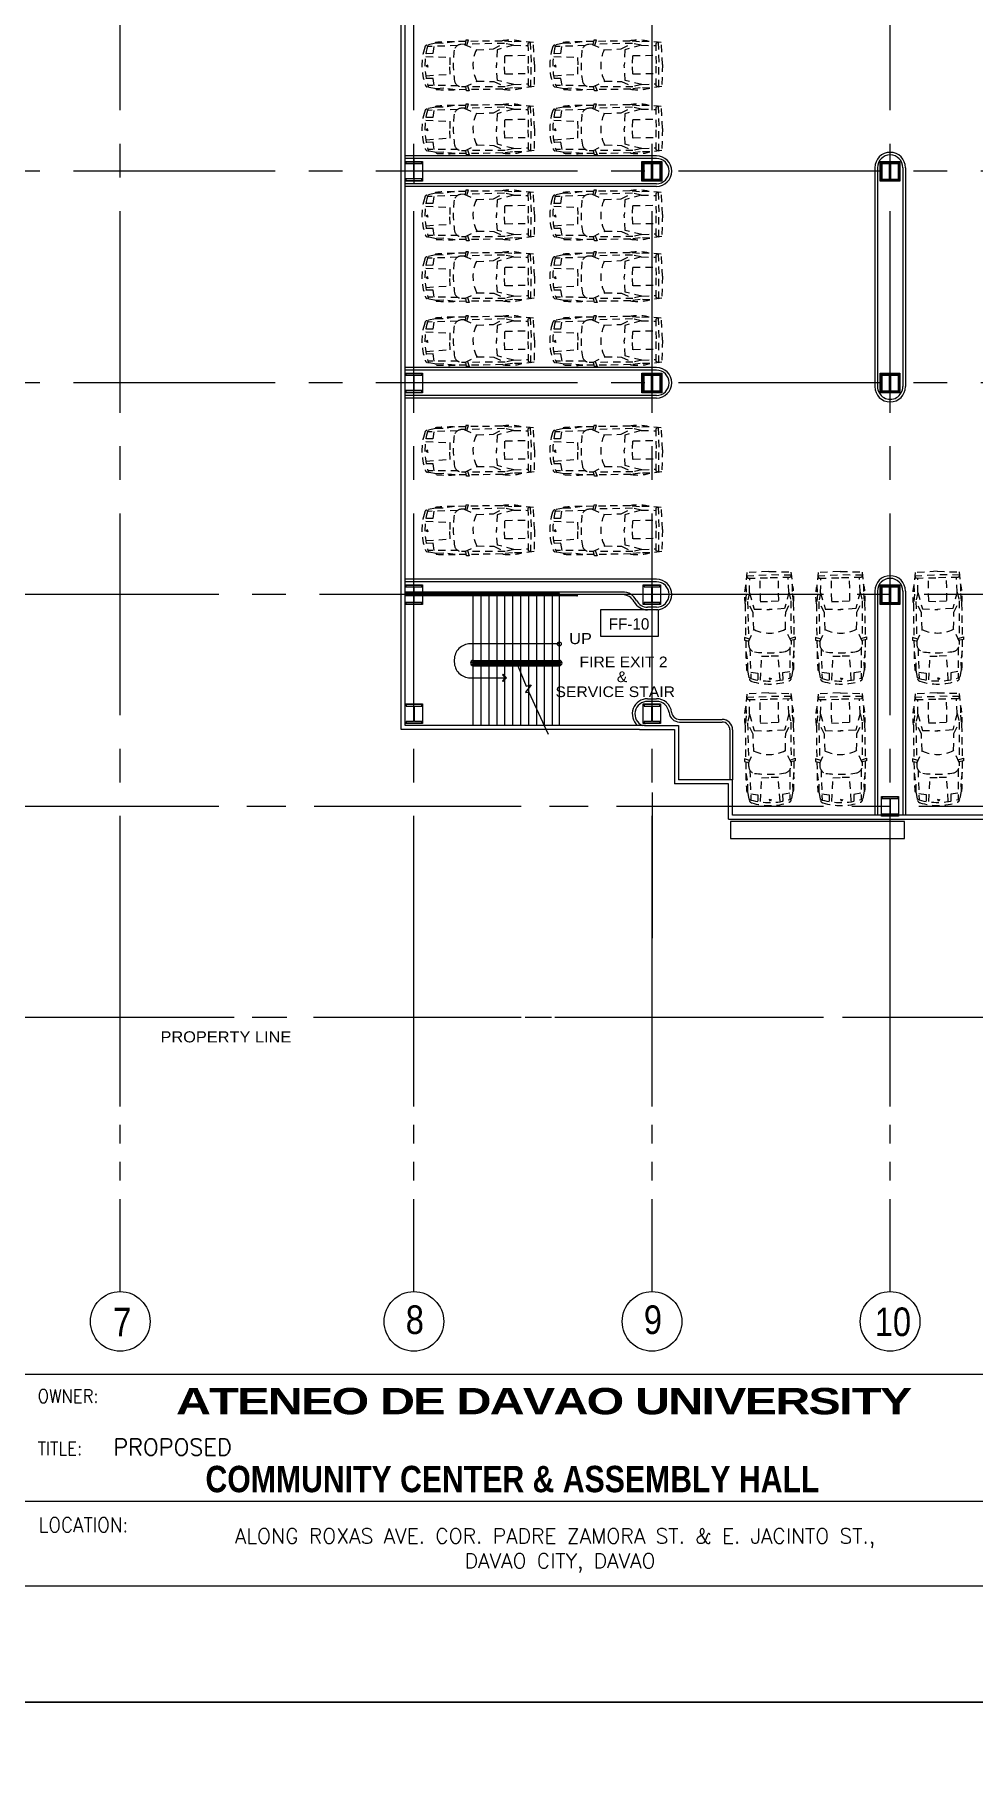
# Model space of a CAD drawing. Header units: millimetres. Extents: x 2148 to 2681, y 758 to 986.
# Drawn here: x 2517.98 to 2535.72, y 908.94 to 941.55 of the extents above; entities that cross this region are included whole.
import ezdxf

# ---------------------------------------------------------------- set-up
doc = ezdxf.new("R2010")
doc.units = ezdxf.units.MM
for name, pattern in [('CENTER', [2, 1.25, -0.25, 0.25, -0.25]), ('CENTER2', [28.575, 19.05, -3.175, 3.175, -3.175]), ('HIDDEN', [0.375, 0.25, -0.125]), ('PHANTOM2', [1.25, 0.625, -0.125, 0.125, -0.125, 0.125, -0.125]), ('PHANTOMX2', [5, 2.5, -0.5, 0.5, -0.5, 0.5, -0.5])]:
    doc.linetypes.add(name, pattern=pattern)
for name, color, linetype in [('3TX-TITLE', 3, 'Continuous'), ('4CO', 4, 'Continuous'), ('CL', 1, 'CENTER'), ('cladding', 2, 'Continuous'), ('COL-EX', 2, 'Continuous'), ('COL-IN', 2, 'Continuous'), ('D', 1, 'Continuous'), ('DIM', 20, 'Continuous'), ('DR', 7, 'Continuous'), ('grid', 241, 'PHANTOMX2'), ('HATCH', 8, 'Continuous'), ('p-boarder', 2, 'Continuous'), ('S_GRID LINES', 252, 'Continuous'), ('TEXT', 6, 'Continuous'), ('TITLE', 3, 'Continuous'), ('wall', 4, 'Continuous')]:
    doc.layers.add(name, color=color, linetype=linetype)
doc.styles.add('100', font='SIMPLEX.shx', dxfattribs={"height": 0.25})
doc.styles.add('ARIALNW', font='ARIALN.TTF')
doc.styles.add('MMTX$0$ESMX$0$X-OPTA1D', font='x-opta1d')
doc.styles.add('ROMANT', font='romant__.ttf')
doc.styles.add('SMOOTHER', font='simplex_.ttf')

# ---------------------------------------------------------------- blocks, each defined once
blk = doc.blocks.new('CAR-PL4')
at = {"layer": 'DR', "color": 8, "linetype": 'HIDDEN'}
for p, q in [((-1.106, -0.352), (-1.073, -0.343)), ((-1.084, -0.357), (-1.024, -0.06)), ((-1.074, -0.615), (-1.084, -0.357)), ((-0.972, -0.074), (-1.039, -0.108)), ((-0.991, -1.103), (-0.972, -0.074)), ((-0.973, -0.292), (-0.73, -0.253)), ((-0.73, -0.253), (-0.73, -0.034)), ((-0.637, -0.02), (-0.591, -0.835)), ((-0.34, -0.081), (-0.31, -0.024)), ((-0.307, -0.073), (-0.34, -0.081)), ((-0.303, -0.073), (-0.271, -0.081)), ((-0.271, -0.081), (-0.301, -0.024)), ((0.027, -0.02), (-0.019, -0.835)), ((0.12, -0.253), (0.119, -0.034)), ((0.362, -0.292), (0.12, -0.253)), ((0.361, -0.074), (0.428, -0.108)), ((0.381, -1.103), (0.361, -0.074)), ((0.473, -0.357), (0.413, -0.06)), ((0.495, -0.352), (0.462, -0.343)), ((0.463, -0.615), (0.473, -0.357)), ((-1.13, -1.385), (-1.127, -1.001)), ((-1.127, -1.001), (-1.074, -0.615)), ((-0.591, -0.835), (-0.295, -0.833)), ((-0.019, -0.835), (-0.316, -0.833)), ((0.516, -1.001), (0.463, -0.615)), ((0.519, -1.385), (0.516, -1.001)), ((-1.174, -1.393), (-1.024, -1.365)), ((-1.174, -1.485), (-1.174, -1.393)), ((-0.999, -1.426), (-1.174, -1.485)), ((-1.133, -1.81), (-1.13, -1.47)), ((-1.047, -2.715), (-1.033, -1.437)), ((-1.032, -1.366), (-1.03, -1.221)), ((-1.032, -1.337), (-0.843, -1.75)), ((-0.843, -1.75), (-0.863, -2.33)), ((0.421, -1.337), (0.232, -1.75)), ((0.232, -1.75), (0.252, -2.33)), ((0.388, -1.426), (0.563, -1.485)), ((0.563, -1.393), (0.414, -1.365)), ((0.421, -1.366), (0.42, -1.221)), ((0.436, -2.715), (0.422, -1.437)), ((0.522, -1.81), (0.52, -1.47)), ((0.563, -1.485), (0.563, -1.393)), ((-1.128, -2.637), (-1.133, -1.81)), ((-0.863, -2.33), (-1.041, -2.697)), ((0.252, -2.33), (0.43, -2.697)), ((0.517, -2.637), (0.522, -1.81)), ((-1.094, -2.961), (-1.128, -2.637)), ((-0.98, -3.015), (-1.047, -2.715)), ((-0.98, -3.015), (-0.828, -2.453)), ((-0.828, -2.453), (-0.302, -2.428)), ((-0.618, -2.711), (-0.304, -2.7)), ((-0.616, -3.41), (-0.618, -2.711)), ((0.217, -2.453), (-0.309, -2.428)), ((0.007, -2.711), (-0.306, -2.7)), ((0.005, -3.41), (0.007, -2.711)), ((0.369, -3.015), (0.217, -2.453)), ((0.369, -3.015), (0.436, -2.715)), ((0.483, -2.961), (0.517, -2.637)), ((-1.102, -3.289), (-1.094, -2.961)), ((-1.059, -3.702), (-1.102, -3.289)), ((-1.074, -3.597), (-1.032, -3.514)), ((-1.032, -3.514), (-0.302, -3.514)), ((-0.98, -3.015), (-0.962, -3.514)), ((0.421, -3.514), (-0.309, -3.514)), ((0.369, -3.015), (0.351, -3.514)), ((0.463, -3.597), (0.421, -3.514)), ((0.448, -3.702), (0.491, -3.289)), ((0.491, -3.289), (0.483, -2.961)), ((-1.076, -3.594), (-0.301, -3.614)), ((-0.304, -3.733), (-1.059, -3.702)), ((0.465, -3.594), (-0.31, -3.614)), ((-0.307, -3.733), (0.448, -3.702))]:
    blk.add_line(p, q, dxfattribs=at)
for centre, radius, start, end in [((-0.926, -0.08), 0.1, 99.10822, 168.69255), ((-0.305, -2.397), 2.416, 73.98812, 106.01188), ((-0.305, -1.881), 2.004, 71.47438, 108.52562), ((0.315, -0.08), 0.1, 11.30745, 80.89178), ((4.35, -0.819), 5.477, 175.08051, 181.8902), ((-4.96, -0.819), 5.477, 358.1098, 4.91949), ((-0.772, -1.237), 0.259, 103.92802, 176.49031), ((-0.305, -4.704), 3.756, 81.90768, 98.09232), ((0.161, -1.237), 0.259, 3.50969, 76.07198), ((-0.305, -2.814), 1.192, 63.37543, 116.62457), ((0.437, -2.887), 1.591, 170.80545, 194.64198), ((-1.048, -2.887), 1.591, 345.35802, 9.19455)]:
    blk.add_arc(centre, radius, start, end, dxfattribs=at)
blk = doc.blocks.new('A$C1DB67A09')
at = {"layer": 'Defpoints', "ltscale": 0.5, "elevation": 0}
blk.add_lwpolyline([(7.292, -83.48), (108.892, -83.48), (108.892, -7.28), (7.292, -7.28)], close=True, dxfattribs=at)
at = {"layer": 'p-boarder', "ltscale": 0.5}
blk.add_line((26.637, -79.68, 0), (74.014, -79.68, 0), dxfattribs=at)
at = {"layer": 'wall', "color": 16, "linetype": 'ByBlock', "ltscale": 1.5}
blk.add_line((9.492, -77.28, 0), (106.692, -77.28, 0), dxfattribs=at)
at = {"layer": 'wall', "color": 16, "linetype": 'ByBlock', "ltscale": 1.5, "elevation": 0}
blk.add_lwpolyline([(9.492, -81.28), (106.692, -81.28), (106.692, -9.48), (9.492, -9.48)], close=True, dxfattribs=at)
at = {"layer": '4CO', "attachment_point": 5}
for s, insert, char_height, width, style in [('{\\fTechnicBold|b0|i0|c2|p2;\\W1.6;\\T0.95;ATENEO DE DAVAO UNIVERSITY}', (56.636, -77.793, 0), 0.4983, 18.33246, 'ROMANT'), ('PROPOSED', (49.629, -78.659, 0), 0.3132, 6.07023, '100'), ('{\\fTechnicBold|b0|i0|c2|p2;\\H0.91x;COMMUNITY CENTER & ASSEMBLY HALL}', (56.053, -79.265, 0), 0.54757, 16.04759, 'ROMANT')]:
    blk.add_mtext(s, dxfattribs=dict(at, insert=insert, char_height=char_height, width=width, style=style))
at = {"layer": 'TITLE', "style": 'SMOOTHER', "width": 0.9}
for s, height, p in [('OWNER:', 0.2534, (47.08, -77.821, 0)), ('OWNER:', 0.2534, (47.08, -77.821, 0)), ('TITLE:', 0.2534, (47.08, -78.811, 0)), ('TITLE:', 0.2534, (47.08, -78.811, 0)), ('LOCATION: ', 0.2816, (47.098, -80.268, 0))]:
    blk.add_text(s, height=height, dxfattribs=at).set_placement(p)
at = {"layer": 'TITLE', "insert": (56.953, -80.615, 0), "char_height": 0.2816, "width": 14.50348, "attachment_point": 5, "style": 'SMOOTHER'}
blk.add_mtext('ALONG ROXAS AVE. COR. PADRE ZAMORA ST. & E. JACINTO ST.,  DAVAO CITY, DAVAO', dxfattribs=at)

msp = doc.modelspace()

# ---------------------------------------------------------------- linework, layer by layer
at = {"ltscale": 0.5}
for p, q in [((2528.2345744, 930.969311, 0), (2524.983657, 930.969311, 0)), ((2528.2345744, 930.944311, 0), (2524.983657, 930.944311, 0))]:
    msp.add_line(p, q, dxfattribs=at)
at = {"ltscale": 0.5, "elevation": 0}
msp.add_lwpolyline([(2528.6812594, 930.6899415), (2529.76385, 930.6899415), (2529.76385, 930.1775033), (2528.6812594, 930.1775033)], close=True, dxfattribs=at)
for centre in [(2519.5989709, 917.2352149, 0), (2525.1489709, 917.2352149, 0), (2529.6489709, 917.2352149, 0), (2534.1489709, 917.2352149, 0)]:
    msp.add_circle(centre, 0.5634965)
at = {"ltscale": 0.5}
msp.add_arc((2528.2284897, 930.9574148, 0), 0.013362, 281.28127818, 62.91122443, dxfattribs=at)
at = {"layer": '3TX-TITLE', "linetype": 'PHANTOM2', "ltscale": 4}
msp.add_line((2555.7496173, 922.9776771, 0), (2493.4018229, 922.9776771, 0), dxfattribs=at)
at = {"layer": 'CL', "color": 1, "linetype": 'ByBlock', "ltscale": 0.5, "elevation": 0}
msp.add_lwpolyline([(2531.1319272, 926.6812612), (2531.1319272, 926.3604039), (2534.4205295, 926.3604039), (2534.4205295, 926.6812612)], close=True, dxfattribs=at)
at = {"layer": 'cladding', "elevation": 0}
for points in [[(2524.9839329, 939.156811), (2525.3089329, 939.156811), (2525.3089329, 938.781811), (2524.9839329, 938.781811)], [(2529.4589329, 939.156811), (2529.8339329, 939.156811), (2529.8339329, 938.781811), (2529.4589329, 938.781811)], [(2533.9589329, 939.156811), (2534.3339329, 939.156811), (2534.3339329, 938.781811), (2533.9589329, 938.781811)], [(2524.9839329, 935.156811), (2525.3089329, 935.156811), (2525.3089329, 934.781811), (2524.9839329, 934.781811)], [(2529.4589329, 935.156811), (2529.8339329, 935.156811), (2529.8339329, 934.781811), (2529.4589329, 934.781811)], [(2533.9589329, 935.156811), (2534.3339329, 935.156811), (2534.3339329, 934.781811), (2533.9589329, 934.781811)], [(2524.9839329, 931.156811), (2525.3089329, 931.156811), (2525.3089329, 930.781811), (2524.9839329, 930.781811)], [(2529.4839329, 931.156811), (2529.8089329, 931.156811), (2529.8089329, 930.781811), (2529.4839329, 930.781811)], [(2533.9589329, 931.156811), (2534.3339329, 931.156811), (2534.3339329, 930.781811), (2533.9589329, 930.781811)], [(2524.9867849, 928.906811), (2525.3117849, 928.906811), (2525.3117849, 928.531811), (2524.9867849, 928.531811)], [(2529.4839329, 928.906811), (2529.8089329, 928.906811), (2529.8089329, 928.531811), (2529.4839329, 928.531811)], [(2533.9839329, 927.156811), (2534.3089329, 927.156811), (2534.3089329, 926.781811), (2533.9839329, 926.781811)]]:
    msp.add_lwpolyline(points, close=True, dxfattribs=at)
at = {"layer": 'COL-EX', "elevation": 0}
for points in [[(2525.1564709, 939.114311), (2525.2989709, 939.114311), (2525.2989709, 939.144311), (2524.9989709, 939.144311), (2524.9989709, 939.114311), (2525.1414709, 939.114311), (2525.1414709, 938.824311), (2524.9989709, 938.824311), (2524.9989709, 938.794311), (2525.2989709, 938.794311), (2525.2989709, 938.824311), (2525.1564709, 938.824311)], [(2525.1564709, 935.114311), (2525.2989709, 935.114311), (2525.2989709, 935.144311), (2524.9989709, 935.144311), (2524.9989709, 935.114311), (2525.1414709, 935.114311), (2525.1414709, 934.824311), (2524.9989709, 934.824311), (2524.9989709, 934.794311), (2525.2989709, 934.794311), (2525.2989709, 934.824311), (2525.1564709, 934.824311)], [(2525.1564709, 931.114311), (2525.2989709, 931.114311), (2525.2989709, 931.144311), (2524.9989709, 931.144311), (2524.9989709, 931.114311), (2525.1414709, 931.114311), (2525.1414709, 930.824311), (2524.9989709, 930.824311), (2524.9989709, 930.794311), (2525.2989709, 930.794311), (2525.2989709, 930.824311), (2525.1564709, 930.824311)], [(2529.6564709, 931.114311), (2529.7989709, 931.114311), (2529.7989709, 931.144311), (2529.4989709, 931.144311), (2529.4989709, 931.114311), (2529.6414709, 931.114311), (2529.6414709, 930.824311), (2529.4989709, 930.824311), (2529.4989709, 930.794311), (2529.7989709, 930.794311), (2529.7989709, 930.824311), (2529.6564709, 930.824311)], [(2525.1593229, 928.864311), (2525.3018229, 928.864311), (2525.3018229, 928.894311), (2525.0018229, 928.894311), (2525.0018229, 928.864311), (2525.1443229, 928.864311), (2525.1443229, 928.574311), (2525.0018229, 928.574311), (2525.0018229, 928.544311), (2525.3018229, 928.544311), (2525.3018229, 928.574311), (2525.1593229, 928.574311)], [(2529.6564709, 928.864311), (2529.7989709, 928.864311), (2529.7989709, 928.894311), (2529.4989709, 928.894311), (2529.4989709, 928.864311), (2529.6414709, 928.864311), (2529.6414709, 928.574311), (2529.4989709, 928.574311), (2529.4989709, 928.544311), (2529.7989709, 928.544311), (2529.7989709, 928.574311), (2529.6564709, 928.574311)], [(2534.1564709, 927.114311), (2534.2989709, 927.114311), (2534.2989709, 927.144311), (2533.9989709, 927.144311), (2533.9989709, 927.114311), (2534.1414709, 927.114311), (2534.1414709, 926.824311), (2533.9989709, 926.824311), (2533.9989709, 926.794311), (2534.2989709, 926.794311), (2534.2989709, 926.824311), (2534.1564709, 926.824311)]]:
    msp.add_lwpolyline(points, close=True, dxfattribs=at)
at = {"layer": 'COL-IN'}
for p, q in [((2529.4739709, 939.144311, 0), (2529.8239709, 939.144311, 0)), ((2529.4739709, 938.794311, 0), (2529.4739709, 939.144311, 0)), ((2529.4739709, 939.119311, 0), (2529.8239709, 939.119311, 0)), ((2529.4989709, 938.819311, 0), (2529.4989709, 939.119311, 0)), ((2529.6364709, 938.819311, 0), (2529.6364709, 939.119311, 0)), ((2529.6614709, 938.819311, 0), (2529.6614709, 939.119311, 0)), ((2529.7989709, 939.119311, 0), (2529.7989709, 938.819311, 0)), ((2529.8239709, 939.144311, 0), (2529.8239709, 938.794311, 0)), ((2533.9739709, 939.144311, 0), (2534.3239709, 939.144311, 0)), ((2533.9739709, 938.794311, 0), (2533.9739709, 939.144311, 0)), ((2533.9739709, 939.119311, 0), (2534.3239709, 939.119311, 0)), ((2533.9989709, 938.819311, 0), (2533.9989709, 939.119311, 0)), ((2534.1364709, 938.819311, 0), (2534.1364709, 939.119311, 0)), ((2534.1614709, 938.819311, 0), (2534.1614709, 939.119311, 0)), ((2534.2989709, 939.119311, 0), (2534.2989709, 938.819311, 0)), ((2534.3239709, 939.144311, 0), (2534.3239709, 938.794311, 0)), ((2529.4739709, 938.819311, 0), (2529.8239709, 938.819311, 0)), ((2529.8239709, 938.794311, 0), (2529.4739709, 938.794311, 0)), ((2533.9739709, 938.819311, 0), (2534.3239709, 938.819311, 0)), ((2534.3239709, 938.794311, 0), (2533.9739709, 938.794311, 0)), ((2529.4739709, 935.144311, 0), (2529.8239709, 935.144311, 0)), ((2529.4739709, 934.794311, 0), (2529.4739709, 935.144311, 0)), ((2529.4739709, 935.119311, 0), (2529.8239709, 935.119311, 0)), ((2529.4989709, 934.819311, 0), (2529.4989709, 935.119311, 0)), ((2529.6364709, 934.819311, 0), (2529.6364709, 935.119311, 0)), ((2529.6614709, 934.819311, 0), (2529.6614709, 935.119311, 0)), ((2529.7989709, 935.119311, 0), (2529.7989709, 934.819311, 0)), ((2529.8239709, 935.144311, 0), (2529.8239709, 934.794311, 0)), ((2533.9739709, 935.144311, 0), (2534.3239709, 935.144311, 0)), ((2533.9739709, 934.794311, 0), (2533.9739709, 935.144311, 0)), ((2533.9739709, 935.119311, 0), (2534.3239709, 935.119311, 0)), ((2533.9989709, 934.819311, 0), (2533.9989709, 935.119311, 0)), ((2534.1364709, 934.819311, 0), (2534.1364709, 935.119311, 0)), ((2534.1614709, 934.819311, 0), (2534.1614709, 935.119311, 0)), ((2534.2989709, 935.119311, 0), (2534.2989709, 934.819311, 0)), ((2534.3239709, 935.144311, 0), (2534.3239709, 934.794311, 0)), ((2529.4739709, 934.819311, 0), (2529.8239709, 934.819311, 0)), ((2529.8239709, 934.794311, 0), (2529.4739709, 934.794311, 0)), ((2533.9739709, 934.819311, 0), (2534.3239709, 934.819311, 0)), ((2534.3239709, 934.794311, 0), (2533.9739709, 934.794311, 0)), ((2533.9739709, 931.144311, 0), (2534.3239709, 931.144311, 0)), ((2533.9739709, 930.794311, 0), (2533.9739709, 931.144311, 0)), ((2533.9739709, 931.119311, 0), (2534.3239709, 931.119311, 0)), ((2533.9989709, 930.819311, 0), (2533.9989709, 931.119311, 0)), ((2534.1364709, 930.819311, 0), (2534.1364709, 931.119311, 0)), ((2534.1614709, 930.819311, 0), (2534.1614709, 931.119311, 0)), ((2534.2989709, 931.119311, 0), (2534.2989709, 930.819311, 0)), ((2534.3239709, 931.144311, 0), (2534.3239709, 930.794311, 0)), ((2533.9739709, 930.819311, 0), (2534.3239709, 930.819311, 0)), ((2534.3239709, 930.794311, 0), (2533.9739709, 930.794311, 0))]:
    msp.add_line(p, q, dxfattribs=at)
at = {"layer": 'D', "ltscale": 0.5}
for p, q in [((2529.7318913, 939.2622231), (2524.983657, 939.2622231, 0)), ((2529.7319001, 939.2122231), (2524.983657, 939.2122231, 0)), ((2533.8599336, 939.0379485, 0), (2533.8599336, 934.9006301, 0)), ((2533.9099336, 939.0379573, 0), (2533.9099336, 934.9006203, 0)), ((2534.3893057, 939.0379485, 0), (2534.3893057, 934.9006735, 0)), ((2534.4393057, 939.0379485, 0), (2534.4393057, 934.9006735, 0)), ((2529.7318913, 938.7328509), (2524.983657, 938.7328509, 0)), ((2529.7318913, 938.6828509), (2524.983657, 938.6828509)), ((2529.7318913, 935.2622231), (2524.983657, 935.2622231, 0)), ((2529.7319001, 935.2122231), (2524.983657, 935.2122231, 0)), ((2529.7318913, 934.7328509), (2524.983657, 934.7328509, 0)), ((2529.7318913, 934.6828509), (2524.983657, 934.6828509)), ((2529.7318913, 931.2622231), (2524.983657, 931.2622231, 0)), ((2529.7319001, 931.2122231), (2524.983657, 931.2122231, 0)), ((2529.089461, 931.019311), (2524.983657, 931.019311, 0)), ((2529.089461, 930.969311), (2524.983657, 930.969311)), ((2533.8599336, 931.0379485, 0), (2533.8599336, 926.8016861, 0)), ((2533.9099336, 931.0379573, 0), (2533.9099336, 926.8016861, 0)), ((2534.3893057, 931.0379485, 0), (2534.3893057, 926.8016861, 0)), ((2534.4393057, 931.0379485, 0), (2534.4393057, 926.8016861, 0)), ((2529.7318913, 930.6828509), (2529.566039, 930.6828509)), ((2529.7318913, 930.7328509), (2529.5660611, 930.7328509)), ((2529.7318913, 928.953359), (2529.5660401, 928.953359)), ((2529.5660506, 929.003359), (2529.7318913, 929.003359)), ((2530.1688522, 928.6125507), (2530.9714591, 928.6125507)), ((2530.1688522, 928.5625507), (2530.9714591, 928.5625507)), ((2531.1214591, 928.4125507), (2531.1214591, 927.471407, 0)), ((2531.1714591, 928.4125507), (2531.1714591, 927.471407, 0))]:
    msp.add_line(p, q, dxfattribs=at)
at = {"layer": 'D', "ltscale": 0.5, "elevation": 0}
msp.add_lwpolyline([(2525.1479255, 939.209311), (2525.1478254, 938.7276861)], dxfattribs=at)
at = {"layer": 'D', "ltscale": 0.5}
for centre, radius, start, end in [((2529.7318913, 938.972537, 0.0000002), 0.2896861, 270, 90), ((2529.7318913, 938.972537, 0), 0.2396861, 270.00000005, 90.00000005), ((2534.1496196, 939.0379485, 0.0000001), 0.2896861, 0.00000003, 180.00000003), ((2534.1496196, 939.0379485, 0), 0.2396861, 0.00000004, 180.00000004), ((2529.7318913, 934.972537, 0.0000002), 0.2896861, 270, 90), ((2529.7318913, 934.972537, 0), 0.2396861, 270.00000005, 90.00000005), ((2534.1496196, 934.9006735, -0.0000001), 0.2896861, 179.99999997, 359.99999997), ((2534.1496196, 934.9006735, 0), 0.2396861, 179.99999996, 359.99999996), ((2529.7318913, 930.972537, 0.0000002), 0.2896861, 270, 90), ((2529.7318913, 930.972537, 0), 0.2396861, 270.00000005, 90.00000005), ((2534.1496196, 931.0379485, 0.0000001), 0.2896861, 0.00000003, 180.00000003), ((2534.1496196, 931.0379485, 0), 0.2396861, 0.00000004, 180.00000004), ((2529.089461, 930.719311, 0), 0.3, 27.98301933, 90), ((2529.089461, 930.719311, 0), 0.25, 27.98301933, 90), ((2529.5660506, 930.972537, 0), 0.2396861, 207.98301933, 270.0000001), ((2529.5660506, 930.972537, -0.0000002), 0.2896861, 207.9830194, 270.00000016), ((2529.5660506, 928.7136729, -0.0000002), 0.2896861, 89.99999984, 228.84489341), ((2529.5660506, 928.7136729, 0), 0.2396861, 89.9999999, 245.50491189), ((2529.7318913, 928.7136729, 0.0000002), 0.2896861, 6.38248548, 90), ((2529.7318913, 928.7136729, 0), 0.2396861, 6.38248548, 89.99999995), ((2530.1688522, 928.7625507, 0), 0.2, 186.38248548, 270), ((2530.1688522, 928.7625507, 0), 0.15, 186.38248548, 270), ((2530.9714591, 928.4125507, 0.0000016), 0.2, 0, 90), ((2530.9714591, 928.4125507, 0.0000016), 0.15, 0, 90)]:
    msp.add_arc(centre, radius, start, end, dxfattribs=at)
at = {"layer": 'Defpoints', "ltscale": 0.5, "elevation": 0}
for points in [[(2478.2500187, 910.0388045), (2579.8500187, 910.0388045), (2579.8500187, 986.2388045), (2478.2500187, 986.2388045)], [(2478.2500187, 833.8388045), (2579.8500187, 833.8388045), (2579.8500187, 910.0388045), (2478.2500187, 910.0388045)]]:
    msp.add_lwpolyline(points, close=True, dxfattribs=at)
at = {"layer": 'DR', "ltscale": 10}
for p, q in [((2524.908657, 928.4205594, 0), (2524.908657, 943.2076861)), ((2524.983657, 928.4955594, 0), (2524.983657, 942.969311)), ((2527.8977838, 930.994311, 0), (2524.983657, 930.994311, 0)), ((2526.2693526, 928.4955594, 0), (2526.2693526, 930.969311, 0)), ((2526.4193526, 928.4955594, 0), (2526.4193526, 930.969311, 0)), ((2526.5693526, 928.4955594, 0), (2526.5693526, 930.969311, 0)), ((2526.7193526, 928.4955594, 0), (2526.7193526, 930.969311, 0)), ((2526.8693526, 928.4955594, 0), (2526.8693526, 930.969311, 0)), ((2527.0193526, 928.4955594, 0), (2527.0193526, 930.969311, 0)), ((2527.1693526, 928.4955594, 0), (2527.1693526, 930.969311, 0)), ((2527.3193526, 928.4955594, 0), (2527.3193526, 930.969311, 0)), ((2527.4693526, 928.4955594, 0), (2527.4693526, 930.969311, 0)), ((2527.6193526, 928.4955594, 0), (2527.6193526, 930.969311, 0)), ((2527.7693526, 928.4955594, 0), (2527.7693526, 930.969311, 0)), ((2527.8977838, 930.969311, 0), (2527.8977838, 930.994311, 0)), ((2527.8977838, 928.4955594, 0), (2527.8977838, 930.969311, 0)), ((2526.2693526, 929.725996, 0), (2527.8977838, 929.725996, 0)), ((2526.2693526, 929.700996, 0), (2527.8977838, 929.700996, 0)), ((2526.2693526, 929.675996, 0), (2527.8977838, 929.675996, 0)), ((2526.2693526, 929.650996, 0), (2527.8977838, 929.650996, 0)), ((2526.2693526, 929.625996, 0), (2527.8977838, 929.625996, 0)), ((2529.4092849, 928.4205594, 0), (2524.908657, 928.4205594, 0)), ((2529.5241454, 928.4955594, 0), (2524.983657, 928.4955594, 0)), ((2529.4092849, 928.4205594, 0), (2530.0765002, 928.4205594, 0)), ((2529.5092849, 928.4955594, 0), (2530.1515002, 928.4955594, 0)), ((2530.0765002, 928.4205594, 0), (2530.0765002, 927.396407)), ((2530.1515002, 928.4955594, 0), (2530.1515002, 927.471407)), ((2531.0964591, 927.396407), (2530.0765002, 927.396407)), ((2531.1714591, 927.471407), (2530.1515002, 927.471407)), ((2531.0964591, 926.7260611), (2531.0964591, 927.396407)), ((2531.1714591, 926.8016861), (2531.1714591, 927.471407)), ((2531.169939, 926.8444855), (2531.169939, 926.9428606)), ((2531.0964591, 926.7260611, 0), (2550.7014828, 926.7260611, 0)), ((2550.6264828, 926.8016861, 0), (2531.1714591, 926.8016861, 0))]:
    msp.add_line(p, q, dxfattribs=at)
for centre, radius, start, end in [((2526.2693526, 929.675996, 0), 0.05, 90, 270), ((2526.2693526, 929.675996, 0), 0.025, 90, 270), ((2527.8977838, 929.675996, 0), 0.05, 270, 90), ((2527.8977838, 929.675996, 0), 0.025, 270, 90)]:
    msp.add_arc(centre, radius, start, end, dxfattribs=at)
at = {"layer": 'grid', "ltscale": 0.7}
for p, q in [((2519.5989709, 917.7987114, 0), (2519.5989709, 922.9776771, 0)), ((2525.1489709, 917.7987114, 0), (2525.1489709, 922.9776771, 0)), ((2529.6489709, 917.7987114, 0), (2529.6489709, 922.9776771, 0)), ((2534.1489709, 917.7987114, 0), (2534.1489709, 922.9776771, 0))]:
    msp.add_line(p, q, dxfattribs=at)
at = {"layer": 'HATCH', "linetype": 'ByBlock', "ltscale": 0.5}
for p, q in [((2527.0698193, 929.7303586, 0), (2527.2706968, 929.2423681, 0)), ((2527.0698193, 929.7287337, 0), (2527.2706968, 929.2407431, 0)), ((2527.3657037, 929.2653504, 0), (2527.2572512, 929.12519, 0)), ((2527.3657037, 929.2637254, 0), (2527.2572512, 929.1235651, 0)), ((2527.2706968, 929.2423681, 0), (2527.3657037, 929.2653504, 0)), ((2527.2706968, 929.2407431, 0), (2527.3657037, 929.2637254, 0)), ((2527.2572512, 929.1235651, 0), (2527.3316019, 929.12519, 0)), ((2527.3193526, 929.1249223, 0), (2527.6877684, 928.3328424))]:
    msp.add_line(p, q, dxfattribs=at)
at = {"layer": 'HATCH', "linetype": 'ByBlock', "ltscale": 0.5, "elevation": 0}
msp.add_lwpolyline([(2527.8977838, 930.0395733), (2526.2126333, 930.0395733, 0.4142135624), (2525.9126333, 929.7395733), (2525.9126333, 929.6985465, 0.4142135624), (2526.2126333, 929.3985465), (2526.8981063, 929.3985465)], format="xyb", dxfattribs=at)
at = {"layer": 'HATCH', "color": 7, "linetype": 'ByBlock', "ltscale": 0.5, "elevation": 0}
for points in [[(2526.8981063, 929.3985465), (2526.8386584, 929.46665), (2526.822446, 929.4543155), (2526.873121, 929.3985465)], [(2526.8981063, 929.3969216), (2526.8386584, 929.4650251), (2526.822446, 929.4526905), (2526.873121, 929.3969216)], [(2526.8981063, 929.3985465), (2526.8386584, 929.330443), (2526.822446, 929.3427775), (2526.873121, 929.3985465)], [(2526.8981063, 929.3969216), (2526.8386584, 929.3288181), (2526.822446, 929.3411526), (2526.873121, 929.3969216)]]:
    msp.add_lwpolyline(points, dxfattribs=at)
at = {"layer": 'HATCH', "linetype": 'ByBlock', "ltscale": 0.5}
for centre in [(2527.8977838, 930.0395733, 0), (2527.8977838, 930.0379484, 0)]:
    msp.add_circle(centre, 0.0369301, dxfattribs=at)
at = {"layer": 'S_GRID LINES', "linetype": 'CENTER2', "ltscale": 0.2}
for p, q in [((2534.1489709, 922.9776771, 0), (2534.1506248, 982.003495, 0)), ((2525.1489709, 922.9776771, 0), (2525.1489709, 960.9754912, 0)), ((2529.6489709, 922.9776771, 0), (2529.6489709, 960.9754912, 0)), ((2519.5989709, 922.9776771, 0), (2519.5989709, 960.4722324, 0)), ((2556.8164402, 938.969311), (2494.1518229, 938.969311)), ((2556.8164402, 934.969311), (2494.1518229, 934.969311)), ((2555.7496173, 930.969311), (2494.1518229, 930.969311)), ((2555.7496173, 926.969311), (2494.1786652, 926.969311)), ((2555.6489709, 926.969311), (2511.113657, 926.969311)), ((2529.648657, 927.2276861), (2529.648657, 924.479311, 0)), ((2529.648657, 927.2276861), (2529.648657, 924.479311, 0)), ((2555.7496173, 922.9776771, 0), (2494.1786652, 922.9776771, 0))]:
    msp.add_line(p, q, dxfattribs=at)

# ---------------------------------------------------------------- block references
at = {"layer": 'DIM', "color": 8}
for p in [(2470.958248, 993.5189005), (2470.958248, 917.3189005)]:
    msp.add_blockref('A$C1DB67A09', p, dxfattribs=at)
at = {"layer": 'HATCH', "color": 8}
for p, xscale, yscale, zscale, rotation in [((2525.3660308, 941.1260318, 0), 0.5524092515227572, 0.5524092515227572, 0.5524092515227572, 90.79168786199736), ((2527.781548, 941.1260318, 0), 0.5524092515227572, 0.5524092515227572, 0.5524092515227572, 90.79168786199736), ((2525.3660308, 939.9188867, 0), 0.5524092515227572, 0.5524092515227572, 0.5524092515227572, 90.79168786199736), ((2527.781548, 939.9188867, 0), 0.5524092515227572, 0.5524092515227572, 0.5524092515227572, 90.79168786199736), ((2525.3660308, 938.2925347, 0), 0.5524092515227572, 0.5524092515227572, 0.5524092515227572, 90.79168786199736), ((2527.781548, 938.2925347, 0), 0.5524092515227572, 0.5524092515227572, 0.5524092515227572, 90.79168786199736), ((2525.3660308, 937.1260318, 0), 0.5524092515227572, 0.5524092515227572, 0.5524092515227572, 90.79168786199736), ((2527.781548, 937.1260318, 0), 0.5524092515227572, 0.5524092515227572, 0.5524092515227572, 90.79168786199736), ((2525.3660308, 935.9188867, 0), 0.5524092515227572, 0.5524092515227572, 0.5524092515227572, 90.79168786199736), ((2527.781548, 935.9188867, 0), 0.5524092515227572, 0.5524092515227572, 0.5524092515227572, 90.79168786199736), ((2525.3660308, 933.8459764, 0), 0.5524092515227572, 0.5524092515227572, 0.5524092515227572, 90.79168786199736), ((2527.781548, 933.8459764, 0), 0.5524092515227572, 0.5524092515227572, 0.5524092515227572, 90.79168786199736), ((2525.3660308, 932.3420358, 0), 0.5524092515227572, 0.5524092515227572, 0.5524092515227572, 90.79168786199736), ((2527.781548, 932.3420358, 0), 0.5524092515227572, 0.5524092515227572, 0.5524092515227572, 90.79168786199736), ((2531.7164486, 929.3444159, 0), 0.5524092515227581, 0.5524092515227581, 0.5524092515227581, 180.7916878619974), ((2533.0626188, 929.3444159, 0), 0.5524092515227581, 0.5524092515227581, 0.5524092515227581, 180.7916878619974), ((2534.8961026, 929.3460408, 0), 0.5524092515227581, 0.5524092515227581, 0.5524092515227581, 180.7916878619974), ((2531.7164486, 927.0496031, 0), 0.5524092515227581, 0.5524092515227581, 0.5524092515227581, 180.7916878619974), ((2533.0626188, 927.0496031, 0), 0.5524092515227581, 0.5524092515227581, 0.5524092515227581, 180.7916878619974), ((2534.8961026, 927.051228, 0), 0.5524092515227581, 0.5524092515227581, 0.5524092515227581, 180.7916878619974)]:
    msp.add_blockref('CAR-PL4', p, dxfattribs=dict(at, xscale=xscale, yscale=yscale, zscale=zscale, rotation=rotation))

# ---------------------------------------------------------------- texts
at = {"color": 2, "style": 'MMTX$0$ESMX$0$X-OPTA1D', "text_generation_flag": 6, "width": 1.1}
for s, height, p in [('UP', 0.21, (2528.0831455, 930.0348576, 0)), ('FIRE EXIT 2 ', 0.2016, (2528.2787887, 929.5977122, 0)), ('SERVICE STAIR', 0.2016, (2527.8247686, 929.0344311, 0)), ('&', 0.2016, (2528.9837146, 929.3167083, 0))]:
    msp.add_text(s, height=height, rotation=180, dxfattribs=at).set_placement(p)
at = {"color": 2, "style": 'MMTX$0$ESMX$0$X-OPTA1D', "width": 1.1}
msp.add_text('PROPERTY LINE', height=0.21, dxfattribs=at).set_placement((2520.3599137, 922.5082104, 0))
at = {"color": 2, "insert": (2529.2144234, 930.4142752, 0), "char_height": 0.21537251, "width": 3.970154439, "attachment_point": 5, "style": 'MMTX$0$ESMX$0$X-OPTA1D'}
msp.add_mtext('FF-10', dxfattribs=at)
at = {"layer": 'TEXT', "char_height": 0.54, "width": 3.396423809, "attachment_point": 1, "style": 'ARIALNW'}
for s, insert in [('7', (2519.4647886, 917.4935095, 0)), ('8', (2524.9942364, 917.5383484, 0)), ('9', (2529.4942364, 917.5383484, 0)), ('10', (2533.8573196, 917.4986216, 0))]:
    msp.add_mtext(s, dxfattribs=dict(at, insert=insert))

doc.saveas('drawing.dxf')
